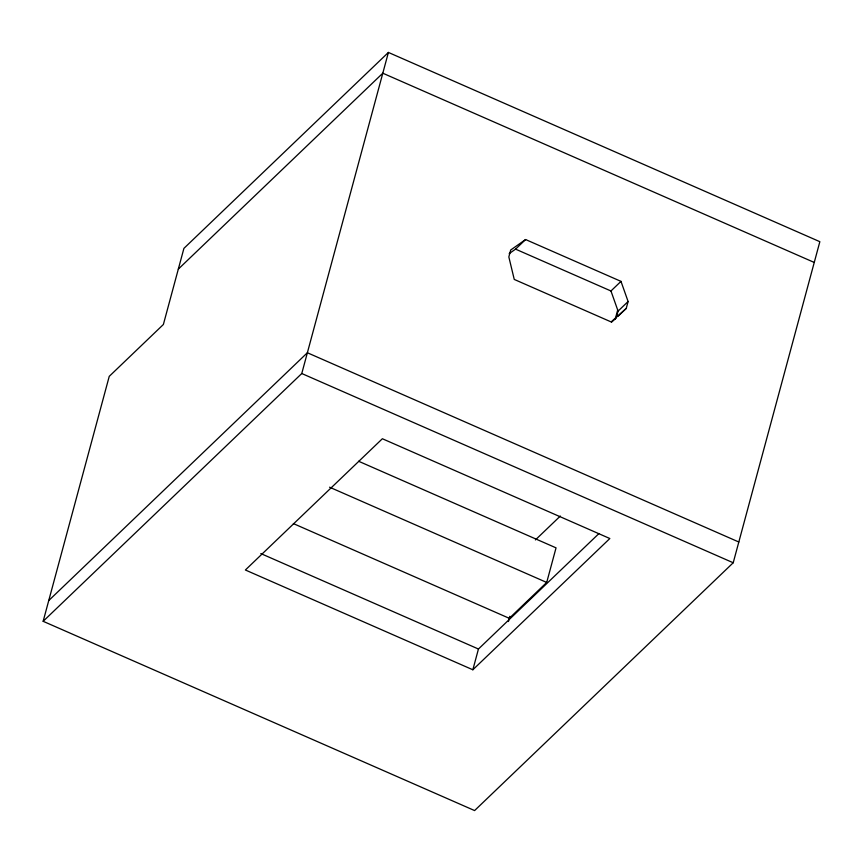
<?xml version="1.0" encoding="UTF-8"?>
<svg xmlns="http://www.w3.org/2000/svg" width="863" height="863" viewBox="0 0 863 863"><rect width="100%" height="100%" fill="white"/><g stroke="black" fill="none" stroke-linecap="round" stroke-linejoin="round"><path stroke-width="1.29" d="M43.15 621.306L109.245 376.354L163.377 324.488L183.916 248.371L388.404 52.438L819.85 241.694L733.216 562.762L474.596 810.562L43.15 621.306L301.77 373.517L388.404 52.438M472.848 669.774L609.839 538.523L382.374 438.738L245.383 570.001L472.848 669.774L478.447 649.019L598.922 533.582M508.426 621.511L509.817 616.322M615.276 318.976L617.692 310M628.102 301.511L626.236 308.425L611.112 321.91L514.251 279.429L508.836 256.926L510.702 250.011L525.589 239.536L620.982 281.37L628.102 301.511L618.081 311.111L616.214 318.026L611.489 322.244M293.366 523.593L509.289 618.307L546.711 582.449L556.042 547.854L358.63 461.263M178.307 269.127L382.805 73.204L814.251 262.449M48.749 600.551L307.368 352.751L738.814 542.007M509.192 253.625L515.567 249.137L525.589 239.536M618.081 311.111L610.961 290.982L620.982 281.37M618.037 316.29L626.236 308.425M535.416 539.914L560.346 516.031M515.567 249.137L610.961 290.982M301.77 373.517L733.216 562.762M329.558 487.196L546.711 582.449M260.82 553.561L478.447 649.019"/></g></svg>
